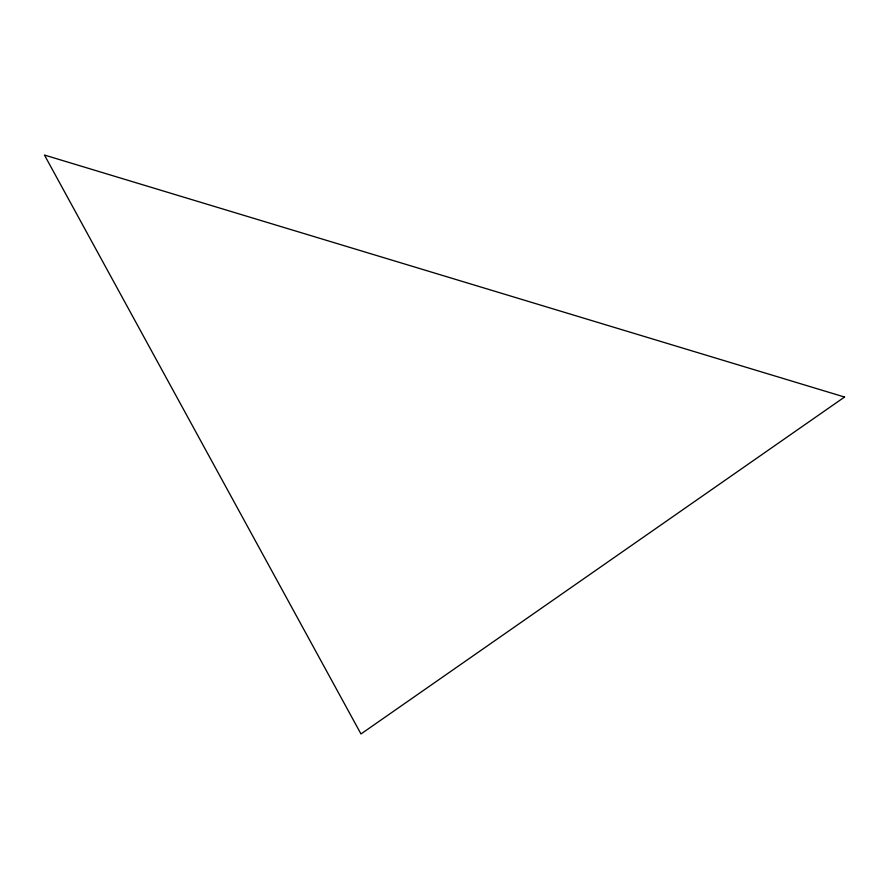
<?xml version="1.0" encoding="UTF-8"?>
<svg xmlns="http://www.w3.org/2000/svg" width="889" height="889" viewBox="0 0 889 889"><rect width="100%" height="100%" fill="white"/><g stroke="black" fill="none" stroke-linecap="round" stroke-linejoin="round"><path stroke-width="1.33" d="M844.55 397.039L360.978 733.958L44.45 155.042L844.55 397.039"/></g></svg>
